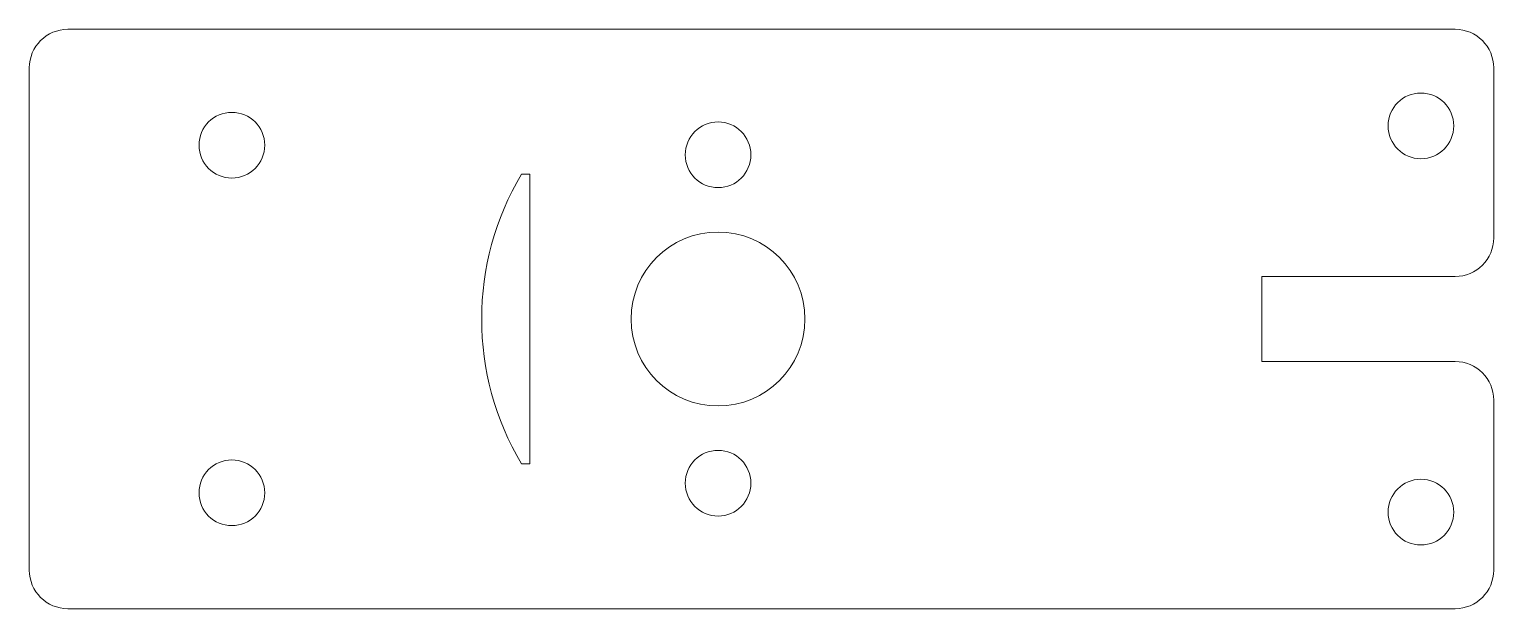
# Model space of a CAD drawing. Header units: inches. Extents: x -50.8 to 25, y -15 to 15.
import ezdxf

# ---------------------------------------------------------------- set-up
doc = ezdxf.new("R2010")
doc.units = ezdxf.units.IN
doc.header["$MEASUREMENT"] = 0
doc.layers.add('6', color=7, linetype='CONTINUOUS', true_color=0xffffff)
doc.layers.add('7', color=7, linetype='CONTINUOUS', true_color=0xffffff)

msp = doc.modelspace()

# ---------------------------------------------------------------- linework, layer by layer
at = {"layer": '6', "color": 163, "linetype": 'CONTINUOUS', "lineweight": 18}
for p, q in [((-48.835375, 15, 31.65), (23, 15, 31.65)), ((-50.835375, 13, 31.65), (-50.835375, -13, 31.65)), ((25, 4.2, 31.65), (25, 13, 31.65)), ((23, 2.2, 31.65), (12.997, 2.2, 31.65)), ((12.997, 2.2, 31.65), (12.997, -2.2, 31.65)), ((12.997, -2.2, 31.65), (23, -2.2, 31.65)), ((25, -13, 31.65), (25, -4.2, 31.65)), ((23, -15, 31.65), (-48.835375, -15, 31.65))]:
    msp.add_line(p, q, dxfattribs=at)
for centre, start, end in [((-48.835375, 13, 31.65), 90, 180), ((23, 13, 31.65), 0, 90), ((23, 4.2, 31.65), 270, 0), ((23, -4.2, 31.65), 0, 90), ((-48.835375, -13, 31.65), 180, 270), ((23, -13, 31.65), 270, 0)]:
    msp.add_arc(centre, 2, start, end, dxfattribs=at)
at = {"layer": '7', "color": 150, "linetype": 'CONTINUOUS', "lineweight": 18}
for p, q in [((-24.917688, 7.5, 31.65), (-25.346201, 7.5, 31.65)), ((-24.917688, -7.5, 31.65), (-24.917688, 7.5, 31.65)), ((-25.346201, -7.5, 31.65), (-24.917688, -7.5, 31.65))]:
    msp.add_line(p, q, dxfattribs=at)
at = {"layer": '7', "color": 150, "linetype": 'CONTINUOUS', "lineweight": 18, "extrusion": (0, 0, -1)}
for centre in [(-21.23, 10, -31.65), (15.167688, 8.5, -31.65), (15.167688, -8.5, -31.65), (40.345375, -9, -31.65), (-21.23, -10, -31.65)]:
    msp.add_circle(centre, 1.7, dxfattribs=at)
at = {"layer": '7', "color": 150, "linetype": 'CONTINUOUS', "lineweight": 18}
for centre, radius in [((-40.345375, 9, 31.65), 1.7), ((-15.167688, 0, 31.65), 4.5)]:
    msp.add_circle(centre, radius, dxfattribs=at)
msp.add_arc((-12.728181, 0, 31.65), 14.678707, 149.273257, 210.726743, dxfattribs=at)

doc.saveas('drawing.dxf')
